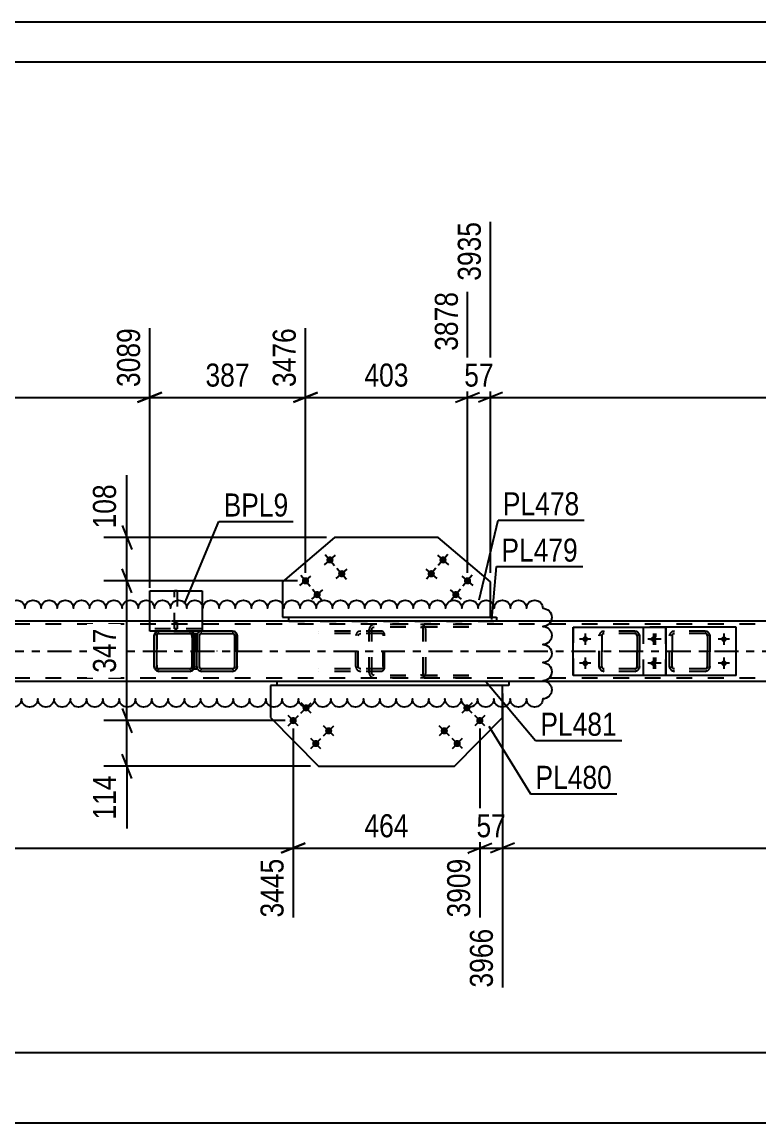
# Model space of a CAD drawing. Header units: millimetres. Extents: x 0 to 1189, y 0 to 841.
# Drawn here: x 242.1 to 333.7, y 704.2 to 841 of the extents above; entities that cross this region are included whole.
import ezdxf

# ---------------------------------------------------------------- set-up
doc = ezdxf.new("R2010")
doc.units = ezdxf.units.MM
doc.linetypes.add('DXK_LINE_DOT2', pattern=[3.9198, 1.9599, -1.9599])
doc.linetypes.add('DXK_LINE_DOT3', pattern=[5.9187, 2.979, -0.9799, 0.9799, -0.9799])
doc.styles.add('Arial Narrow', font='ARIALN.TTF', dxfattribs={"height": 0.2})

# ---------------------------------------------------------------- blocks, each defined once
blk = doc.blocks.new('Unknown-570385304-1115')
at = {"color": 5, "linetype": 'Continuous'}
for p, q in [((1189, 841), (0, 841)), ((1184, 836), (5, 836))]:
    blk.add_line(p, q, dxfattribs=at)
blk = doc.blocks.new('Part-570385304-5388 - 5376')
at = {"color": 2, "linetype": 'Continuous'}
for p, q in [((302.62, 759.09), (273.78, 759.09)), ((273.78, 759.09), (273.78, 758.59)), ((302.62, 759.09), (302.62, 758.59)), ((302.62, 758.59), (273.78, 758.59))]:
    blk.add_line(p, q, dxfattribs=at)
blk = doc.blocks.new('Part-570385304-5393 - 5376')
at = {"color": 2, "linetype": 'Continuous'}
for p, q in [((275.28, 766.59), (275.28, 767.09)), ((275.28, 767.09), (301.11, 767.09)), ((275.28, 766.59), (275.28, 766.59)), ((301.11, 766.59), (275.28, 766.59)), ((301.11, 767.09), (301.11, 766.59)), ((301.11, 766.59), (301.11, 766.59))]:
    blk.add_line(p, q, dxfattribs=at)
at = {"color": 7, "linetype": 'DXK_LINE_DOT2'}
for p, q in [((275.28, 767.09), (301.11, 767.09)), ((275.28, 766.59), (301.11, 766.59))]:
    blk.add_line(p, q, dxfattribs=at)
blk = doc.blocks.new('Bolt-570385304-5768 - 5376')
at = {"linetype": 'Continuous'}
for points in [[(311.76, 764.34), (311.77, 764.42), (311.8, 764.49), (311.83, 764.55), (311.88, 764.6), (311.94, 764.65), (312.01, 764.68), (312.08, 764.69), (312.15, 764.69), (312.22, 764.68), (312.29, 764.65), (312.35, 764.6), (312.4, 764.55), (312.43, 764.49), (312.46, 764.42), (312.46, 764.34), (312.46, 764.27), (312.43, 764.2), (312.4, 764.14), (312.35, 764.08), (312.29, 764.04), (312.22, 764.01), (312.15, 763.99), (312.08, 763.99), (312.01, 764.01), (311.94, 764.04), (311.88, 764.08), (311.83, 764.14), (311.8, 764.2), (311.77, 764.27)], [(320.26, 764.34), (320.27, 764.42), (320.3, 764.49), (320.33, 764.55), (320.38, 764.6), (320.44, 764.65), (320.51, 764.68), (320.58, 764.69), (320.65, 764.69), (320.72, 764.68), (320.79, 764.65), (320.85, 764.6), (320.9, 764.55), (320.93, 764.49), (320.96, 764.42), (320.96, 764.34), (320.96, 764.27), (320.93, 764.2), (320.9, 764.14), (320.85, 764.08), (320.79, 764.04), (320.72, 764.01), (320.65, 763.99), (320.58, 763.99), (320.51, 764.01), (320.44, 764.04), (320.38, 764.08), (320.33, 764.14), (320.3, 764.2), (320.27, 764.27)], [(311.76, 761.34), (311.77, 761.42), (311.8, 761.49), (311.83, 761.55), (311.88, 761.6), (311.94, 761.65), (312.01, 761.68), (312.08, 761.69), (312.15, 761.69), (312.22, 761.68), (312.29, 761.65), (312.35, 761.6), (312.4, 761.55), (312.43, 761.49), (312.46, 761.42), (312.46, 761.34), (312.46, 761.27), (312.43, 761.2), (312.4, 761.14), (312.35, 761.08), (312.29, 761.04), (312.22, 761.01), (312.15, 760.99), (312.08, 760.99), (312.01, 761.01), (311.94, 761.04), (311.88, 761.08), (311.83, 761.14), (311.8, 761.2), (311.77, 761.27)], [(320.26, 761.34), (320.27, 761.42), (320.3, 761.49), (320.33, 761.55), (320.38, 761.6), (320.44, 761.65), (320.51, 761.68), (320.58, 761.69), (320.65, 761.69), (320.72, 761.68), (320.79, 761.65), (320.85, 761.6), (320.9, 761.55), (320.93, 761.49), (320.96, 761.42), (320.96, 761.34), (320.96, 761.27), (320.93, 761.2), (320.9, 761.14), (320.85, 761.08), (320.79, 761.04), (320.72, 761.01), (320.65, 760.99), (320.58, 760.99), (320.51, 761.01), (320.44, 761.04), (320.38, 761.08), (320.33, 761.14), (320.3, 761.2), (320.27, 761.27)]]:
    blk.add_hatch(color=1, dxfattribs=at).paths.add_polyline_path(points)
at = {"color": 1, "linetype": 'Continuous'}
for p, q in [((312.11, 765.04), (312.11, 763.64)), ((320.61, 765.04), (320.61, 763.64)), ((312.81, 764.34), (311.41, 764.34)), ((321.31, 764.34), (319.91, 764.34)), ((312.11, 762.04), (312.11, 760.64)), ((320.61, 762.04), (320.61, 760.64)), ((312.81, 761.34), (311.41, 761.34)), ((321.31, 761.34), (319.91, 761.34))]:
    blk.add_line(p, q, dxfattribs=at)
blk = doc.blocks.new('Part-570385304-5484 - 5376')
at = {"color": 7, "linetype": 'DXK_LINE_DOT2'}
for p, q in [((285.91, 766.14), (285.67, 766.1)), ((297.67, 766.14), (285.91, 766.14)), ((291.9, 766.1), (291.66, 766.14)), ((285.32, 765.77), (285.27, 765.54)), ((285.27, 760.14), (285.27, 765.54)), ((285.59, 765.54), (285.62, 765.66)), ((285.59, 760.14), (285.59, 765.54)), ((285.62, 765.66), (285.69, 765.76)), ((285.69, 765.76), (285.79, 765.82)), ((285.79, 765.82), (285.91, 765.84)), ((297.67, 765.84), (285.91, 765.84)), ((291.66, 765.84), (291.78, 765.82)), ((291.78, 765.82), (291.88, 765.76)), ((291.88, 765.76), (291.95, 765.66)), ((291.95, 765.66), (291.98, 765.54)), ((291.98, 760.14), (291.98, 765.54)), ((292.3, 765.54), (292.25, 765.77)), ((292.3, 760.14), (292.3, 765.54)), ((285.27, 760.14), (285.32, 759.92)), ((285.62, 760.03), (285.59, 760.14)), ((285.69, 759.93), (285.62, 760.03)), ((285.67, 759.59), (285.91, 759.54)), ((285.79, 759.87), (285.69, 759.93)), ((285.91, 759.84), (285.79, 759.87)), ((297.67, 759.84), (285.91, 759.84)), ((297.67, 759.54), (285.91, 759.54)), ((291.78, 759.87), (291.66, 759.84)), ((291.66, 759.54), (291.9, 759.59)), ((291.88, 759.93), (291.78, 759.87)), ((291.95, 760.03), (291.88, 759.93)), ((291.98, 760.14), (291.95, 760.03)), ((292.25, 759.92), (292.3, 760.14))]:
    blk.add_line(p, q, dxfattribs=at)
for centre, start, end in [((285.89, 765.52), 110.7583, 155.68), ((291.68, 765.52), 24.32, 69.2417), ((285.89, 760.17), 204.32, 249.2417), ((291.68, 760.17), 290.7583, 335.68)]:
    blk.add_arc(centre, 0.621, start, end, dxfattribs=at)
blk = doc.blocks.new('Part-570385304-5431 - 5376')
at = {"color": 7, "linetype": 'DXK_LINE_DOT2'}
for p, q in [((286.85, 765.34), (279, 765.34)), ((286.85, 765.04), (279, 765.04)), ((283.66, 764.97), (283.61, 764.74)), ((283.61, 760.94), (283.61, 764.74)), ((283.92, 764.74), (283.95, 764.86)), ((283.92, 760.94), (283.92, 764.74)), ((283.95, 764.86), (284.02, 764.96)), ((284.24, 765.34), (284, 765.3)), ((284.02, 764.96), (284.12, 765.02)), ((284.12, 765.02), (284.24, 765.04)), ((285.27, 765.04), (285.27, 765.34)), ((286.98, 765.3), (286.85, 765.34)), ((286.85, 765.04), (286.92, 765.02)), ((286.92, 765.02), (286.97, 764.96)), ((286.97, 764.96), (287.01, 764.86)), ((287.09, 765.17), (286.98, 765.3)), ((287.01, 764.86), (287.02, 764.74)), ((287.02, 760.94), (287.02, 764.74)), ((287.16, 764.97), (287.09, 765.17)), ((287.19, 764.74), (287.16, 764.97)), ((287.19, 760.94), (287.19, 764.74)), ((286.85, 760.64), (279, 760.64)), ((283.61, 760.94), (283.66, 760.72)), ((283.95, 760.83), (283.92, 760.94)), ((284.02, 760.73), (283.95, 760.83)), ((284.12, 760.67), (284.02, 760.73)), ((284.24, 760.64), (284.12, 760.67)), ((285.27, 760.34), (285.27, 760.64)), ((286.92, 760.67), (286.85, 760.64)), ((286.97, 760.73), (286.92, 760.67)), ((287.01, 760.83), (286.97, 760.73)), ((286.98, 760.39), (287.09, 760.52)), ((287.02, 760.94), (287.01, 760.83)), ((287.09, 760.52), (287.16, 760.72)), ((287.16, 760.72), (287.19, 760.94)), ((286.85, 760.34), (279, 760.34)), ((284, 760.39), (284.24, 760.34)), ((286.85, 760.34), (286.98, 760.39))]:
    blk.add_line(p, q, dxfattribs=at)
for centre, start, end in [((284.22, 764.73), 111.1513, 156.1049), ((284.22, 760.96), 203.8951, 248.8487)]:
    blk.add_arc(centre, 0.616, start, end, dxfattribs=at)
blk = doc.blocks.new('Bolt-570385304-5496 - 5376')
at = {"linetype": 'Continuous'}
for points in [[(329.35, 763.99, -1), (329.35, 764.69, -1)], [(329.35, 760.99, -1), (329.35, 761.69, -1)]]:
    blk.add_hatch(color=1, dxfattribs=at).paths.add_polyline_path(points)
at = {"color": 1, "linetype": 'Continuous'}
for p, q in [((320.85, 765.04), (320.85, 764.58)), ((329.35, 765.04), (329.35, 763.64)), ((320.15, 764.34), (320.62, 764.34)), ((320.85, 763.64), (320.85, 764.11)), ((321.55, 764.34), (321.08, 764.34)), ((330.05, 764.34), (328.65, 764.34)), ((320.85, 762.04), (320.85, 761.58)), ((329.35, 762.04), (329.35, 760.64)), ((320.15, 761.34), (320.62, 761.34)), ((320.85, 760.64), (320.85, 761.11)), ((321.55, 761.34), (321.08, 761.34)), ((330.05, 761.34), (328.65, 761.34))]:
    blk.add_line(p, q, dxfattribs=at)
blk = doc.blocks.new('Part-570385304-5506 - 5376')
at = {"color": 2, "linetype": 'Continuous'}
for p, q in [((280.98, 776.97), (274.51, 771.46)), ((293.86, 776.97), (280.98, 776.97)), ((300.34, 771.46), (293.86, 776.97)), ((274.51, 771.46), (274.51, 767.09)), ((300.34, 767.09), (300.34, 771.46)), ((274.51, 767.09), (275.28, 767.09))]:
    blk.add_line(p, q, dxfattribs=at)
at = {"color": 7, "linetype": 'DXK_LINE_DOT2'}
blk.add_line((275.28, 767.09), (300.34, 767.09), dxfattribs=at)
blk = doc.blocks.new('Part-570385304-5521 - 5376')
at = {"color": 2, "linetype": 'Continuous'}
for p, q in [((273, 758.59), (273, 754.59)), ((273.78, 758.59), (273, 758.59)), ((301.84, 754.59), (301.84, 758.59)), ((273, 754.59), (278.97, 748.54)), ((295.87, 748.54), (301.84, 754.59)), ((278.97, 748.54), (295.87, 748.54))]:
    blk.add_line(p, q, dxfattribs=at)
at = {"color": 7, "linetype": 'DXK_LINE_DOT2'}
blk.add_line((301.84, 758.59), (273.78, 758.59), dxfattribs=at)
blk = doc.blocks.new('Part-570385304-5611 - 5376')
at = {"color": 2, "linetype": 'Continuous'}
for p, q in [((310.61, 759.84), (310.61, 765.84)), ((310.61, 765.84), (310.61, 765.84)), ((310.61, 765.84), (322.11, 765.84)), ((322.11, 765.84), (322.11, 759.84)), ((310.61, 759.84), (310.61, 759.84)), ((322.11, 759.84), (310.61, 759.84))]:
    blk.add_line(p, q, dxfattribs=at)
at = {"color": 7, "linetype": 'DXK_LINE_DOT2'}
for p, q in [((310.61, 765.84), (310.61, 759.84)), ((310.61, 765.84), (310.61, 765.84)), ((322.11, 759.84), (322.11, 765.84)), ((310.61, 759.84), (310.61, 759.84))]:
    blk.add_line(p, q, dxfattribs=at)
blk = doc.blocks.new('Part-570385304-5612 - 5376')
at = {"color": 7, "linetype": 'DXK_LINE_DOT2'}
for p, q in [((313.86, 764.74), (313.9, 764.97)), ((313.91, 764.97), (313.86, 764.74)), ((313.86, 760.94), (313.86, 764.74)), ((313.86, 764.74), (313.86, 764.74)), ((313.86, 760.94), (313.86, 764.74)), ((314.16, 764.74), (314.19, 764.86)), ((314.18, 764.86), (314.16, 764.74)), ((314.16, 760.94), (314.16, 764.74)), ((314.16, 764.74), (314.16, 764.74)), ((314.16, 764.74), (314.16, 760.94)), ((314.24, 764.96), (314.18, 764.86)), ((314.19, 764.86), (314.25, 764.96)), ((314.23, 765.3), (314.46, 765.34)), ((314.23, 765.3), (314.24, 765.3)), ((314.46, 765.34), (314.24, 765.3)), ((314.34, 765.02), (314.24, 764.96)), ((314.25, 764.96), (314.35, 765.02)), ((314.46, 765.04), (314.34, 765.02)), ((314.35, 765.02), (314.46, 765.04)), ((318.26, 765.34), (314.46, 765.34)), ((318.26, 765.04), (314.46, 765.04)), ((318.26, 765.34), (318.49, 765.3)), ((318.49, 765.3), (318.26, 765.34)), ((318.26, 765.04), (318.38, 765.02)), ((318.37, 765.02), (318.26, 765.04)), ((318.37, 765.02), (318.38, 765.02)), ((318.47, 764.96), (318.37, 765.02)), ((318.38, 765.02), (318.48, 764.96)), ((318.53, 764.86), (318.47, 764.96)), ((318.48, 764.96), (318.54, 764.86)), ((318.56, 764.74), (318.53, 764.86)), ((318.54, 764.86), (318.56, 764.74)), ((318.56, 760.94), (318.56, 764.74)), ((318.56, 764.74), (318.56, 764.74)), ((318.56, 764.74), (318.56, 760.94)), ((318.81, 764.97), (318.86, 764.74)), ((318.86, 764.74), (318.82, 764.97)), ((318.86, 760.94), (318.86, 764.74)), ((318.86, 764.74), (318.86, 764.74)), ((318.86, 764.74), (318.86, 760.94)), ((313.86, 760.94), (313.86, 760.94)), ((313.9, 760.71), (313.86, 760.94)), ((313.86, 760.94), (313.91, 760.71)), ((314.16, 760.94), (314.16, 760.94)), ((314.19, 760.83), (314.16, 760.94)), ((314.16, 760.94), (314.18, 760.83)), ((314.18, 760.83), (314.24, 760.73)), ((314.25, 760.73), (314.19, 760.83)), ((314.24, 760.73), (314.34, 760.67)), ((314.35, 760.67), (314.25, 760.73)), ((314.34, 760.67), (314.46, 760.64)), ((314.46, 760.64), (314.35, 760.67)), ((318.26, 760.64), (314.46, 760.64)), ((318.38, 760.67), (318.26, 760.64)), ((318.26, 760.64), (318.37, 760.67)), ((318.37, 760.67), (318.47, 760.73)), ((318.37, 760.67), (318.38, 760.67)), ((318.48, 760.73), (318.38, 760.67)), ((318.47, 760.73), (318.53, 760.83)), ((318.54, 760.83), (318.48, 760.73)), ((318.53, 760.83), (318.56, 760.94)), ((318.56, 760.94), (318.54, 760.83)), ((318.56, 760.94), (318.56, 760.94)), ((318.86, 760.94), (318.81, 760.71)), ((318.82, 760.71), (318.86, 760.94)), ((318.86, 760.94), (318.86, 760.94)), ((314.23, 760.39), (314.24, 760.39)), ((314.46, 760.34), (314.23, 760.39)), ((314.24, 760.39), (314.46, 760.34)), ((318.26, 760.34), (314.46, 760.34)), ((318.49, 760.39), (318.26, 760.34)), ((318.26, 760.34), (318.49, 760.39))]:
    blk.add_line(p, q, dxfattribs=at)
at = {"color": 7, "linetype": 'DXK_LINE_DOT3'}
blk.add_line((316.37, 762.84), (316.35, 762.84), dxfattribs=at)
at = {"color": 7, "linetype": 'DXK_LINE_DOT2'}
for centre, start, end in [((314.46, 764.74), 112.5, 157.5), ((314.46, 764.74), 112.5, 157.5), ((318.26, 764.74), 22.5, 67.5), ((318.26, 764.74), 22.5, 67.5), ((314.46, 760.94), 202.5, 247.5), ((314.46, 760.94), 202.5, 247.5), ((318.26, 760.94), 292.5, 337.5), ((318.26, 760.94), 292.5, 337.5)]:
    blk.add_arc(centre, 0.6, start, end, dxfattribs=at)
blk = doc.blocks.new('Part-570385304-5634 - 5376')
at = {"color": 2, "linetype": 'Continuous'}
for p, q in [((258.56, 764.74), (258.61, 764.97)), ((258.56, 764.74), (258.57, 764.74)), ((258.56, 760.94), (258.56, 764.74)), ((258.61, 764.97), (258.57, 764.74)), ((258.57, 760.94), (258.57, 764.74)), ((258.93, 765.3), (259.16, 765.34)), ((258.93, 765.3), (258.94, 765.3)), ((259.17, 765.34), (258.94, 765.3)), ((262.97, 765.34), (259.16, 765.34)), ((263.2, 765.3), (262.97, 765.34)), ((263.57, 764.74), (263.52, 764.97)), ((258.57, 760.94), (258.56, 760.94)), ((258.61, 760.71), (258.56, 760.94)), ((258.57, 760.94), (258.61, 760.71)), ((259.17, 760.64), (259.16, 760.64)), ((262.97, 760.64), (259.17, 760.64)), ((262.96, 760.64), (262.97, 760.64)), ((262.97, 760.64), (262.97, 760.64)), ((263.52, 760.71), (263.57, 760.94)), ((258.93, 760.39), (258.94, 760.39)), ((259.16, 760.34), (258.93, 760.39)), ((258.94, 760.39), (259.17, 760.34)), ((262.97, 760.34), (259.16, 760.34)), ((262.97, 760.34), (263.2, 760.39))]:
    blk.add_line(p, q, dxfattribs=at)
at = {"color": 7, "linetype": 'DXK_LINE_DOT2'}
for p, q in [((258.88, 764.86), (258.86, 764.74)), ((258.87, 764.74), (258.86, 764.74)), ((258.86, 764.74), (258.86, 760.94)), ((258.87, 764.74), (258.89, 764.86)), ((258.87, 760.94), (258.87, 764.74)), ((258.95, 764.96), (258.88, 764.86)), ((258.89, 764.86), (258.95, 764.96)), ((258.95, 764.96), (259.05, 765.02)), ((259.05, 765.02), (258.95, 764.96)), ((259.05, 765.02), (259.17, 765.04)), ((259.16, 765.04), (259.05, 765.02)), ((259.16, 765.34), (259.16, 765.34)), ((259.16, 765.34), (259.16, 765.34)), ((262.97, 765.04), (259.16, 765.04)), ((262.96, 765.34), (263.19, 765.3)), ((263.08, 765.02), (262.96, 765.04)), ((262.97, 765.04), (263.08, 765.02)), ((263.08, 765.02), (263.08, 765.02)), ((263.08, 765.02), (263.18, 764.96)), ((263.17, 764.96), (263.08, 765.02)), ((263.24, 764.86), (263.17, 764.96)), ((263.18, 764.96), (263.24, 764.86)), ((263.24, 764.86), (263.27, 764.74)), ((263.26, 764.74), (263.24, 764.86)), ((263.27, 764.74), (263.26, 764.74)), ((263.26, 764.74), (263.26, 760.94)), ((263.27, 760.94), (263.27, 764.74)), ((263.51, 764.97), (263.56, 764.74)), ((263.57, 764.74), (263.56, 764.74)), ((263.56, 764.74), (263.56, 760.94)), ((263.57, 760.94), (263.57, 764.74)), ((263.57, 764.74), (263.57, 764.74)), ((258.86, 760.94), (258.87, 760.94)), ((258.86, 760.94), (258.88, 760.83)), ((258.89, 760.83), (258.87, 760.94)), ((258.88, 760.83), (258.95, 760.73)), ((258.95, 760.73), (258.89, 760.83)), ((259.05, 760.67), (258.95, 760.73)), ((258.95, 760.73), (259.05, 760.67)), ((259.16, 760.64), (259.05, 760.67)), ((259.05, 760.67), (259.16, 760.64)), ((259.16, 760.64), (259.17, 760.64)), ((259.17, 760.64), (259.16, 760.64)), ((262.97, 760.64), (263.08, 760.67)), ((262.97, 760.64), (263.08, 760.67)), ((263.18, 760.73), (263.08, 760.67)), ((263.08, 760.67), (263.17, 760.73)), ((263.08, 760.67), (263.08, 760.67)), ((263.17, 760.73), (263.24, 760.83)), ((263.24, 760.83), (263.18, 760.73)), ((263.27, 760.94), (263.24, 760.83)), ((263.24, 760.83), (263.26, 760.94)), ((263.26, 760.94), (263.27, 760.94)), ((263.56, 760.94), (263.51, 760.71)), ((263.56, 760.94), (263.57, 760.94)), ((263.57, 760.94), (263.57, 760.94)), ((263.19, 760.39), (262.96, 760.34))]:
    blk.add_line(p, q, dxfattribs=at)
at = {"color": 7, "linetype": 'DXK_LINE_DOT3'}
blk.add_line((261.07, 762.84), (261.06, 762.84), dxfattribs=at)
at = {"color": 2, "linetype": 'Continuous'}
for centre, start, end in [((259.16, 764.74), 112.5, 157.5), ((259.17, 764.74), 112.5, 157.5), ((262.97, 764.74), 22.5, 67.5), ((259.16, 760.94), 202.5, 247.5), ((259.17, 760.94), 202.5, 247.5), ((262.97, 760.94), 292.5, 337.5)]:
    blk.add_arc(centre, 0.6, start, end, dxfattribs=at)
at = {"color": 7, "linetype": 'DXK_LINE_DOT2'}
for centre, start, end in [((262.96, 764.74), 22.5, 67.5), ((262.96, 760.94), 292.5, 337.5)]:
    blk.add_arc(centre, 0.6, start, end, dxfattribs=at)
blk = doc.blocks.new('Part-570385304-5642 - 5376')
at = {"color": 2, "linetype": 'Continuous'}
for p, q in [((258.87, 760.64), (258.87, 765.04)), ((258.87, 765.04), (258.87, 765.04)), ((258.87, 765.04), (263.27, 765.04)), ((263.27, 765.04), (263.27, 760.64)), ((258.87, 760.64), (258.87, 760.64)), ((263.27, 760.64), (258.87, 760.64))]:
    blk.add_line(p, q, dxfattribs=at)
at = {"color": 7, "linetype": 'DXK_LINE_DOT2'}
for p, q in [((258.87, 765.04), (258.87, 760.64)), ((258.87, 765.04), (258.87, 765.04)), ((263.27, 760.64), (263.27, 765.04)), ((258.87, 760.64), (258.87, 760.64))]:
    blk.add_line(p, q, dxfattribs=at)
blk = doc.blocks.new('Part-570385304-5676 - 5376')
at = {"color": 7, "linetype": 'DXK_LINE_DOT2'}
for p, q in [((976.09, 766.19), (150.61, 766.19)), ((976.09, 766.59), (258, 766.59)), ((264.5, 766.59), (258, 766.59)), ((301.11, 766.59), (275.28, 766.59)), ((976.09, 759.49), (150.61, 759.49)), ((302.62, 759.09), (273.78, 759.09))]:
    blk.add_line(p, q, dxfattribs=at)
at = {"color": 2, "linetype": 'Continuous'}
for p, q in [((258, 766.59), (194.69, 766.59)), ((275.28, 766.59), (264.5, 766.59)), ((380.92, 766.59), (301.11, 766.59)), ((273.78, 759.09), (196.2, 759.09)), ((379.42, 759.09), (302.62, 759.09))]:
    blk.add_line(p, q, dxfattribs=at)
at = {"color": 7, "linetype": 'DXK_LINE_DOT3'}
blk.add_line((150.61, 762.84), (976.09, 762.84), dxfattribs=at)
blk = doc.blocks.new('Part-570385304-5696 - 5376')
at = {"color": 2, "linetype": 'Continuous'}
for p, q in [((263.56, 765.04), (263.56, 764.79)), ((263.57, 765.04), (263.56, 765.04)), ((263.56, 765.04), (263.87, 765.04)), ((263.57, 760.64), (263.57, 765.04)), ((263.87, 765.04), (263.87, 764.74)), ((263.56, 760.64), (263.56, 760.9)), ((263.57, 760.64), (263.56, 760.64)), ((263.56, 760.64), (263.87, 760.64)), ((263.87, 760.64), (263.87, 760.94))]:
    blk.add_line(p, q, dxfattribs=at)
at = {"color": 7, "linetype": 'DXK_LINE_DOT2'}
for p, q in [((263.56, 764.79), (263.56, 760.9)), ((263.86, 760.64), (263.86, 765.04)), ((263.87, 764.74), (263.87, 760.94))]:
    blk.add_line(p, q, dxfattribs=at)
blk = doc.blocks.new('Part-570385304-5702 - 5376')
at = {"color": 2, "linetype": 'Continuous'}
for p, q in [((258, 765.34), (258, 770.34)), ((258, 770.34), (264.5, 770.34)), ((264.5, 770.34), (264.5, 765.34)), ((259.17, 765.34), (258, 765.34)), ((258, 765.34), (258, 765.34)), ((264.47, 765.34), (262.97, 765.34))]:
    blk.add_line(p, q, dxfattribs=at)
at = {"color": 7, "linetype": 'DXK_LINE_DOT2'}
for p, q in [((264.5, 765.64), (258, 765.64)), ((264.5, 765.64), (258, 765.64)), ((258, 765.64), (258, 765.64)), ((258, 765.34), (258, 765.37)), ((264.5, 765.34), (258, 765.34)), ((262.97, 765.34), (259.17, 765.34)), ((264.5, 765.34), (264.47, 765.34)), ((264.5, 765.64), (264.5, 765.64)), ((264.5, 765.34), (264.5, 765.37)), ((264.5, 765.34), (264.5, 765.34))]:
    blk.add_line(p, q, dxfattribs=at)
blk = doc.blocks.new('Part-570385304-5703 - 5376')
at = {"color": 7, "linetype": 'DXK_LINE_DOT2'}
for p, q in [((261.1, 765.64), (261.1, 770.34)), ((261.4, 770.34), (261.1, 770.34)), ((261.4, 770.34), (261.4, 765.64)), ((261.1, 766.39), (261.4, 766.39)), ((261.4, 765.64), (261.1, 765.64)), ((261.1, 765.64), (261.4, 765.64))]:
    blk.add_line(p, q, dxfattribs=at)
blk = doc.blocks.new('Bolt-570385304-5728 - 5376')
at = {"linetype": 'Continuous'}
for points in [[(280.74, 774.47, -1), (280.06, 773.89, -1)], [(282.2, 772.76, -1), (281.52, 772.17, -1)], [(277.7, 771.88, -1), (277.01, 771.29, -1)], [(279.15, 770.16, -1), (278.47, 769.58, -1)]]:
    blk.add_hatch(color=1, dxfattribs=at).paths.add_polyline_path(points)
at = {"color": 1, "linetype": 'Continuous'}
for p, q in [((279.71, 773.59), (281.08, 774.76)), ((279.82, 774.86), (280.98, 773.49)), ((281.17, 771.88), (282.54, 773.05)), ((281.27, 773.15), (282.44, 771.78)), ((276.67, 771), (278.04, 772.17)), ((276.77, 772.27), (277.94, 770.9)), ((278.13, 769.29), (279.5, 770.45)), ((278.23, 770.56), (279.4, 769.19))]:
    blk.add_line(p, q, dxfattribs=at)
blk = doc.blocks.new('Bolt-570385304-5741 - 5376')
at = {"linetype": 'Continuous'}
for points in [[(294.78, 773.89, -1), (294.1, 774.47, -1)], [(293.33, 772.17, -1), (292.64, 772.76, -1)], [(297.83, 771.29, -1), (297.15, 771.88, -1)], [(296.37, 769.58, -1), (295.69, 770.16, -1)]]:
    blk.add_hatch(color=1, dxfattribs=at).paths.add_polyline_path(points)
at = {"color": 1, "linetype": 'Continuous'}
for p, q in [((293.76, 774.76), (295.13, 773.59)), ((295.03, 774.86), (293.86, 773.49)), ((292.3, 773.05), (293.67, 771.88)), ((293.57, 773.15), (292.4, 771.78)), ((296.8, 772.17), (298.17, 771)), ((298.07, 772.27), (296.9, 770.9)), ((295.34, 770.45), (296.71, 769.29)), ((296.61, 770.56), (295.45, 769.19))]:
    blk.add_line(p, q, dxfattribs=at)
blk = doc.blocks.new('Bolt-570385304-5742 - 5376')
at = {"linetype": 'Continuous'}
for points in [[(297.1, 755.48, -1), (297.73, 756.12, -1)], [(298.7, 753.9, -1), (299.33, 754.54, -1)], [(294.29, 752.63, -1), (294.92, 753.27, -1)], [(295.89, 751.05, -1), (296.52, 751.69, -1)]]:
    blk.add_hatch(color=1, dxfattribs=at).paths.add_polyline_path(points)
at = {"color": 1, "linetype": 'Continuous'}
for p, q in [((298.05, 755.16), (296.77, 756.43)), ((298.05, 756.44), (296.78, 755.15)), ((295.25, 752.32), (293.96, 753.58)), ((295.24, 753.59), (293.97, 752.31)), ((299.65, 754.86), (298.38, 753.57)), ((299.66, 753.58), (298.38, 754.85)), ((296.84, 752.01), (295.57, 750.73)), ((296.85, 750.74), (295.57, 752))]:
    blk.add_line(p, q, dxfattribs=at)
blk = doc.blocks.new('Bolt-570385304-5744 - 5376')
at = {"linetype": 'Continuous'}
for points in [[(277.11, 756.12, -1), (277.74, 755.48, -1)], [(275.51, 754.54, -1), (276.14, 753.9, -1)], [(279.92, 753.27, -1), (280.55, 752.63, -1)], [(278.32, 751.69, -1), (278.95, 751.05, -1)]]:
    blk.add_hatch(color=1, dxfattribs=at).paths.add_polyline_path(points)
at = {"color": 1, "linetype": 'Continuous'}
for p, q in [((276.79, 755.16), (278.07, 756.43)), ((278.06, 755.15), (276.8, 756.44)), ((275.19, 753.58), (276.47, 754.85)), ((276.46, 753.57), (275.2, 754.86)), ((279.6, 752.32), (280.88, 753.58)), ((280.87, 752.31), (279.61, 753.59)), ((279.27, 750.73), (278, 752.01)), ((278, 750.74), (279.28, 752))]:
    blk.add_line(p, q, dxfattribs=at)
blk = doc.blocks.new('Part-570385304-5867 - 5376')
at = {"color": 7, "linetype": 'DXK_LINE_DOT2'}
for p, q in [((263.86, 764.74), (263.9, 764.97)), ((263.86, 764.74), (263.87, 764.74)), ((263.86, 760.94), (263.86, 764.74)), ((264.18, 764.86), (264.16, 764.74)), ((264.17, 764.74), (264.16, 764.74)), ((264.16, 764.74), (264.16, 760.94)), ((264.24, 764.96), (264.18, 764.86)), ((264.23, 765.3), (264.46, 765.34)), ((264.34, 765.02), (264.24, 764.96)), ((264.46, 765.04), (264.34, 765.02)), ((264.46, 765.34), (264.46, 765.34)), ((264.46, 765.34), (264.46, 765.34)), ((264.46, 765.04), (264.47, 765.04)), ((264.47, 765.04), (264.46, 765.04)), ((268.26, 765.34), (268.49, 765.3)), ((268.37, 765.02), (268.26, 765.04)), ((268.47, 764.96), (268.37, 765.02)), ((268.53, 764.86), (268.47, 764.96)), ((268.56, 764.74), (268.53, 764.86)), ((268.56, 764.74), (268.56, 760.94)), ((268.81, 764.97), (268.86, 764.74)), ((268.87, 764.74), (268.86, 764.74)), ((268.86, 764.74), (268.86, 760.94)), ((263.87, 760.94), (263.86, 760.94)), ((263.9, 760.71), (263.86, 760.94)), ((264.16, 760.94), (264.17, 760.94)), ((264.16, 760.94), (264.18, 760.83)), ((264.18, 760.83), (264.24, 760.73)), ((264.24, 760.73), (264.34, 760.67)), ((264.34, 760.67), (264.46, 760.64)), ((264.46, 760.64), (264.47, 760.64)), ((264.47, 760.64), (264.46, 760.64)), ((268.26, 760.64), (268.37, 760.67)), ((268.37, 760.67), (268.47, 760.73)), ((268.47, 760.73), (268.53, 760.83)), ((268.53, 760.83), (268.56, 760.94)), ((268.86, 760.94), (268.81, 760.71)), ((268.86, 760.94), (268.87, 760.94)), ((264.46, 760.34), (264.23, 760.39)), ((268.49, 760.39), (268.26, 760.34))]:
    blk.add_line(p, q, dxfattribs=at)
at = {"color": 2, "linetype": 'Continuous'}
for p, q in [((263.91, 764.97), (263.87, 764.74)), ((263.87, 760.94), (263.87, 764.74)), ((264.17, 764.74), (264.19, 764.86)), ((264.17, 760.94), (264.17, 764.74)), ((264.19, 764.86), (264.25, 764.96)), ((264.23, 765.3), (264.24, 765.3)), ((264.47, 765.34), (264.24, 765.3)), ((264.25, 764.96), (264.35, 765.02)), ((264.35, 765.02), (264.47, 765.04)), ((268.27, 765.34), (264.46, 765.34)), ((264.47, 765.04), (268.27, 765.04)), ((268.5, 765.3), (268.27, 765.34)), ((268.27, 765.04), (268.38, 765.02)), ((268.37, 765.02), (268.38, 765.02)), ((268.38, 765.02), (268.48, 764.96)), ((268.48, 764.96), (268.54, 764.86)), ((268.54, 764.86), (268.57, 764.74)), ((268.57, 764.74), (268.56, 764.74)), ((268.57, 760.94), (268.57, 764.74)), ((268.87, 764.74), (268.82, 764.97)), ((268.87, 760.94), (268.87, 764.74)), ((263.87, 760.94), (263.91, 760.71)), ((264.19, 760.83), (264.17, 760.94)), ((264.25, 760.73), (264.19, 760.83)), ((264.35, 760.67), (264.25, 760.73)), ((264.47, 760.64), (264.35, 760.67)), ((268.27, 760.64), (264.47, 760.64)), ((268.38, 760.67), (268.27, 760.64)), ((268.37, 760.67), (268.38, 760.67)), ((268.48, 760.73), (268.38, 760.67)), ((268.54, 760.83), (268.48, 760.73)), ((268.57, 760.94), (268.54, 760.83)), ((268.56, 760.94), (268.57, 760.94)), ((268.82, 760.71), (268.87, 760.94)), ((264.23, 760.39), (264.24, 760.39)), ((264.24, 760.39), (264.47, 760.34)), ((268.27, 760.34), (264.46, 760.34)), ((268.27, 760.34), (268.5, 760.39))]:
    blk.add_line(p, q, dxfattribs=at)
at = {"color": 7, "linetype": 'DXK_LINE_DOT3'}
blk.add_line((266.37, 762.84), (266.35, 762.84), dxfattribs=at)
at = {"color": 7, "linetype": 'DXK_LINE_DOT2'}
for centre, start, end in [((264.46, 764.74), 112.5, 157.5), ((268.26, 764.74), 22.5, 67.5), ((264.46, 760.94), 202.5, 247.5), ((268.26, 760.94), 292.5, 337.5)]:
    blk.add_arc(centre, 0.6, start, end, dxfattribs=at)
at = {"color": 2, "linetype": 'Continuous'}
for centre, start, end in [((264.47, 764.74), 112.5, 157.5), ((268.27, 764.74), 22.5, 67.5), ((264.47, 760.94), 202.5, 247.5), ((268.27, 760.94), 292.5, 337.5)]:
    blk.add_arc(centre, 0.6, start, end, dxfattribs=at)
blk = doc.blocks.new('Part-570385304-5895 - 5376')
at = {"color": 7, "linetype": 'DXK_LINE_DOT2'}
for p, q in [((319.35, 759.84), (319.35, 765.84)), ((322.11, 765.84), (319.35, 765.84)), ((322.11, 759.84), (319.35, 759.84))]:
    blk.add_line(p, q, dxfattribs=at)
at = {"color": 2, "linetype": 'Continuous'}
for p, q in [((330.85, 765.84), (322.11, 765.84)), ((330.85, 759.84), (330.85, 765.84)), ((330.85, 759.84), (322.11, 759.84))]:
    blk.add_line(p, q, dxfattribs=at)
blk = doc.blocks.new('Part-570385304-5907 - 5376')
at = {"color": 7, "linetype": 'DXK_LINE_DOT2'}
for p, q in [((322.6, 764.74), (322.65, 764.97)), ((322.65, 764.97), (322.6, 764.74)), ((322.6, 760.94), (322.6, 764.74)), ((322.6, 764.74), (322.6, 764.74)), ((322.6, 760.94), (322.6, 764.74)), ((322.9, 764.74), (322.92, 764.86)), ((322.92, 764.86), (322.9, 764.74)), ((322.9, 760.94), (322.9, 764.74)), ((322.9, 764.74), (322.9, 764.74)), ((322.9, 764.74), (322.9, 760.94)), ((322.92, 764.86), (322.99, 764.96)), ((322.99, 764.96), (322.92, 764.86)), ((322.97, 765.3), (323.2, 765.34)), ((323.2, 765.34), (322.97, 765.3)), ((322.99, 764.96), (323.09, 765.02)), ((323.09, 765.02), (322.99, 764.96)), ((323.09, 765.02), (323.2, 765.04)), ((327, 765.34), (323.2, 765.34)), ((327, 765.04), (323.2, 765.04)), ((327, 765.34), (327.23, 765.3)), ((327.23, 765.3), (327, 765.34)), ((327.11, 765.02), (327, 765.04)), ((327.11, 765.02), (327.21, 764.96)), ((327.21, 764.96), (327.11, 765.02)), ((327.21, 764.96), (327.28, 764.86)), ((327.28, 764.86), (327.21, 764.96)), ((327.28, 764.86), (327.3, 764.74)), ((327.3, 764.74), (327.28, 764.86)), ((327.3, 760.94), (327.3, 764.74)), ((327.3, 764.74), (327.3, 764.74)), ((327.3, 764.74), (327.3, 760.94)), ((327.55, 764.97), (327.6, 764.74)), ((327.6, 764.74), (327.55, 764.97)), ((327.6, 760.94), (327.6, 764.74)), ((327.6, 764.74), (327.6, 764.74)), ((327.6, 764.74), (327.6, 760.94)), ((322.6, 760.94), (322.6, 760.94)), ((322.65, 760.71), (322.6, 760.94)), ((322.6, 760.94), (322.65, 760.71)), ((322.9, 760.94), (322.9, 760.94)), ((322.92, 760.83), (322.9, 760.94)), ((322.9, 760.94), (322.92, 760.83)), ((322.99, 760.73), (322.92, 760.83)), ((322.92, 760.83), (322.99, 760.73)), ((323.09, 760.67), (322.99, 760.73)), ((322.99, 760.73), (323.09, 760.67)), ((323.2, 760.64), (323.09, 760.67)), ((327, 760.64), (323.2, 760.64)), ((327.11, 760.67), (327, 760.64)), ((327.21, 760.73), (327.11, 760.67)), ((327.11, 760.67), (327.21, 760.73)), ((327.28, 760.83), (327.21, 760.73)), ((327.21, 760.73), (327.28, 760.83)), ((327.3, 760.94), (327.28, 760.83)), ((327.28, 760.83), (327.3, 760.94)), ((327.3, 760.94), (327.3, 760.94)), ((327.6, 760.94), (327.55, 760.71)), ((327.55, 760.71), (327.6, 760.94)), ((327.6, 760.94), (327.6, 760.94)), ((323.2, 760.34), (322.97, 760.39)), ((322.97, 760.39), (323.2, 760.34)), ((327, 760.34), (323.2, 760.34)), ((327.23, 760.39), (327, 760.34)), ((327, 760.34), (327.23, 760.39))]:
    blk.add_line(p, q, dxfattribs=at)
at = {"color": 7, "linetype": 'DXK_LINE_DOT3'}
blk.add_line((325.1, 762.84), (325.1, 762.84), dxfattribs=at)
at = {"color": 7, "linetype": 'DXK_LINE_DOT2'}
for centre, start, end in [((323.2, 764.74), 112.5, 157.5), ((323.2, 764.74), 112.5, 157.5), ((327, 764.74), 22.5, 67.5), ((327, 764.74), 22.5, 67.5), ((323.2, 760.94), 202.5, 247.5), ((323.2, 760.94), 202.5, 247.5), ((327, 760.94), 292.5, 337.5), ((327, 760.94), 292.5, 337.5)]:
    blk.add_arc(centre, 0.6, start, end, dxfattribs=at)
blk = doc.blocks.new('Cloud-570385304-45822 - 5376')
at = {"color": 96, "linetype": 'Continuous'}
blk.add_lwpolyline([(168.09, 768.17, -1), (170.1, 768.17, -1), (172.11, 768.17, -1), (174.12, 768.17, -1), (176.13, 768.17, -1), (178.14, 768.17, -1), (180.15, 768.17, -1), (182.17, 768.17, -1), (184.18, 768.17, -1), (186.19, 768.17, -1), (188.2, 768.17, -1), (190.21, 768.17, -1), (192.22, 768.17, -1), (194.23, 768.17, -1), (196.24, 768.17, -1), (198.25, 768.17, -1), (200.26, 768.17, -1), (202.27, 768.17, -1), (204.29, 768.17, -1), (206.3, 768.17, -1), (208.31, 768.17, -1), (210.32, 768.17, -1), (212.33, 768.17, -1), (214.34, 768.17, -1), (216.35, 768.17, -1), (218.36, 768.17, -1), (220.37, 768.17, -1), (222.38, 768.17, -1), (224.39, 768.17, -1), (226.4, 768.17, -1), (228.42, 768.17, -1), (230.43, 768.17, -1), (232.44, 768.17, -1), (234.45, 768.17, -1), (236.46, 768.17, -1), (238.47, 768.17, -1), (240.48, 768.17, -1), (242.49, 768.17, -1), (244.5, 768.17, -1), (246.51, 768.17, -1), (248.52, 768.17, -1), (250.54, 768.17, -1), (252.55, 768.17, -1), (254.56, 768.17, -1), (256.57, 768.17, -1), (258.58, 768.17, -1), (260.59, 768.17, -1), (262.6, 768.17, -1), (264.61, 768.17, -1), (266.62, 768.17, -1), (268.63, 768.17, -1), (270.64, 768.17, -1), (272.65, 768.17, -1), (274.67, 768.17, -1), (276.68, 768.17, -1), (278.69, 768.17, -1), (280.7, 768.17, -1), (282.71, 768.17, -1), (284.72, 768.17, -1), (286.73, 768.17, -1), (288.74, 768.17, -1), (290.75, 768.17, -1), (292.76, 768.17, -1), (294.77, 768.17, -1), (296.79, 768.17, -1), (298.8, 768.17, -1), (300.81, 768.17, -1), (302.82, 768.17, -1), (304.83, 768.17, -1), (306.84, 768.17, -1), (306.84, 765.92, -1), (306.84, 763.67, -1), (306.84, 761.42, -1), (306.84, 759.17, -1), (306.84, 756.92, -1), (304.82, 756.92, -1), (302.79, 756.92, -1), (300.77, 756.92, -1), (298.74, 756.92, -1), (296.72, 756.92, -1), (294.69, 756.92, -1), (292.67, 756.92, -1), (290.65, 756.92, -1), (288.62, 756.92, -1), (286.6, 756.92, -1), (284.57, 756.92, -1), (282.55, 756.92, -1), (280.52, 756.92, -1), (278.5, 756.92, -1), (276.48, 756.92, -1), (274.45, 756.92, -1), (272.43, 756.92, -1), (270.4, 756.92, -1), (268.38, 756.92, -1), (266.35, 756.92, -1), (264.33, 756.92, -1), (262.31, 756.92, -1), (260.28, 756.92, -1), (258.26, 756.92, -1), (256.23, 756.92, -1), (254.21, 756.92, -1), (252.18, 756.92, -1), (250.16, 756.92, -1), (248.14, 756.92, -1), (246.11, 756.92, -1), (244.09, 756.92, -1), (242.06, 756.92, -1), (240.04, 756.92, -1), (238.01, 756.92, -1), (235.99, 756.92, -1), (233.97, 756.92, -1), (231.94, 756.92, -1), (229.92, 756.92, -1), (227.89, 756.92, -1), (225.87, 756.92, -1), (223.84, 756.92, -1), (221.82, 756.92, -1), (219.8, 756.92, -1), (217.77, 756.92, -1), (215.75, 756.92, -1), (213.72, 756.92, -1), (211.7, 756.92, -1), (209.67, 756.92, -1), (207.65, 756.92, -1), (205.63, 756.92, -1), (203.6, 756.92, -1), (201.58, 756.92, -1), (199.55, 756.92, -1), (197.53, 756.92, -1), (195.5, 756.92, -1), (193.48, 756.92, -1), (191.46, 756.92, -1), (189.43, 756.92, -1), (187.41, 756.92, -1), (185.38, 756.92, -1), (183.36, 756.92, -1), (181.33, 756.92, -1), (179.31, 756.92, -1), (177.29, 756.92, -1), (175.26, 756.92, -1), (173.24, 756.92, -1), (171.21, 756.92, -1), (169.19, 756.92, -1), (167.16, 756.92, -1), (165.14, 756.92, -1), (165.14, 759.13, -1), (165.14, 761.34, -1), (165.14, 763.55, -1), (165.14, 765.76, -1), (165.14, 767.97, -1), (168.09, 768.17)], format="xyb", close=True, dxfattribs=at)
blk = doc.blocks.new('StraightDimension-570385304-24546 - 5376')
at = {"color": 7, "linetype": 'Continuous'}
for p, q in [((300.34, 772.59), (300.34, 816.17)), ((383.77, 772.58), (383.77, 802.97)), ((301.84, 794.96), (298.84, 793.76)), ((382.27, 793.76), (385.27, 794.96)), ((300.34, 794.36), (383.77, 794.36))]:
    blk.add_line(p, q, dxfattribs=at)
at = {"color": 0}
blk.add_wipeout([(346.31, 795.11), (346.31, 799.31), (337.8, 799.31), (337.8, 795.11)], dxfattribs=at)
at = {"color": 3, "style": 'Arial Narrow'}
blk.add_text('1669', height=2.863, dxfattribs=at).set_placement((338.4, 795.71))
at = {"color": 0, "linetype": 'Continuous'}
blk.add_wipeout([(383.17, 803.57), (378.97, 803.57), (378.97, 795.06), (383.17, 795.06)], dxfattribs=at)
at = {"color": 3, "linetype": 'Continuous', "style": 'Arial Narrow'}
blk.add_text('5604', height=2.863, rotation=90.0002, dxfattribs=at).set_placement((382.57, 795.66))
blk = doc.blocks.new('StraightDimension-570385304-24549 - 5376')
at = {"color": 7, "linetype": 'Continuous'}
for p, q in [((258, 770.7), (258, 802.97)), ((277.35, 772.58), (277.35, 802.97)), ((259.5, 794.96), (256.5, 793.76)), ((275.85, 793.76), (278.85, 794.96)), ((258, 794.36), (277.35, 794.36))]:
    blk.add_line(p, q, dxfattribs=at)
at = {"color": 0}
blk.add_wipeout([(271.02, 795.11), (271.02, 799.31), (264.33, 799.31), (264.33, 795.11)], dxfattribs=at)
at = {"color": 3, "style": 'Arial Narrow'}
blk.add_text('387', height=2.863, dxfattribs=at).set_placement((264.93, 795.71))
at = {"color": 0, "linetype": 'Continuous'}
blk.add_wipeout([(276.75, 803.57), (272.55, 803.57), (272.55, 795.06), (276.75, 795.06)], dxfattribs=at)
at = {"color": 3, "linetype": 'Continuous', "style": 'Arial Narrow'}
blk.add_text('3476', height=2.863, rotation=90.0002, dxfattribs=at).set_placement((276.15, 795.66))
blk = doc.blocks.new('StraightDimension-570385304-23967 - 5376')
at = {"color": 7, "linetype": 'Continuous'}
for p, q in [((255.16, 776.97), (255.16, 784.7)), ((255.16, 776.97), (255.16, 784.7)), ((254.56, 778.47), (255.76, 775.47)), ((279.98, 776.97), (252.31, 776.97)), ((255.16, 771.58), (255.16, 776.97)), ((255.76, 770.08), (254.56, 773.08)), ((276.35, 771.58), (252.31, 771.58))]:
    blk.add_line(p, q, dxfattribs=at)
at = {"color": 0}
blk.add_wipeout([(254.41, 784.18), (250.21, 784.18), (250.21, 777.49), (254.41, 777.49)], dxfattribs=at)
at = {"color": 3, "style": 'Arial Narrow'}
blk.add_text('108', height=2.863, rotation=90.0002, dxfattribs=at).set_placement((253.81, 778.09))
blk = doc.blocks.new('StraightDimension-570385304-6706 - 5376')
at = {"color": 7, "linetype": 'Continuous'}
for p, q in [((275.83, 753.22), (275.83, 729.76)), ((299.02, 753.22), (299.02, 729.76)), ((277.33, 738.98), (274.33, 737.78)), ((297.52, 737.78), (300.52, 738.98)), ((275.83, 738.38), (299.02, 738.38))]:
    blk.add_line(p, q, dxfattribs=at)
at = {"color": 0}
blk.add_wipeout([(290.76, 739.13), (290.76, 743.33), (284.08, 743.33), (284.08, 739.13)], dxfattribs=at)
at = {"color": 3, "style": 'Arial Narrow'}
blk.add_text('464', height=2.863, dxfattribs=at).set_placement((284.68, 739.73))
at = {"color": 0, "linetype": 'Continuous'}
blk.add_wipeout([(298.42, 737.68), (294.22, 737.68), (294.22, 729.16), (298.42, 729.16)], dxfattribs=at)
at = {"color": 3, "linetype": 'Continuous', "style": 'Arial Narrow'}
blk.add_text('3909', height=2.863, rotation=90.0002, dxfattribs=at).set_placement((297.82, 729.76))
blk = doc.blocks.new('StraightDimension-570385304-24548 - 5376')
at = {"color": 7, "linetype": 'Continuous'}
for p, q in [((297.49, 772.58), (297.49, 807.47)), ((277.35, 772.58), (277.35, 802.97)), ((278.85, 794.96), (275.85, 793.76)), ((295.99, 793.76), (298.99, 794.96)), ((277.35, 794.36), (297.49, 794.36))]:
    blk.add_line(p, q, dxfattribs=at)
at = {"color": 0}
blk.add_wipeout([(290.76, 795.11), (290.76, 799.31), (284.08, 799.31), (284.08, 795.11)], dxfattribs=at)
at = {"color": 3, "style": 'Arial Narrow'}
blk.add_text('403', height=2.863, dxfattribs=at).set_placement((284.68, 795.71))
at = {"color": 0, "linetype": 'Continuous'}
blk.add_wipeout([(296.89, 808.07), (292.69, 808.07), (292.69, 799.56), (296.89, 799.56)], dxfattribs=at)
at = {"color": 3, "linetype": 'Continuous', "style": 'Arial Narrow'}
blk.add_text('3878', height=2.863, rotation=90.0002, dxfattribs=at).set_placement((296.29, 800.16))
blk = doc.blocks.new('StraightDimension-570385304-6714 - 5376')
at = {"color": 7, "linetype": 'Continuous'}
for p, q in [((301.84, 757.59), (301.84, 721.06)), ((299.02, 753.22), (299.02, 729.76)), ((297.52, 737.78), (300.52, 738.98)), ((303.34, 738.98), (300.34, 737.78)), ((299.02, 738.38), (301.84, 738.38))]:
    blk.add_line(p, q, dxfattribs=at)
at = {"color": 0}
blk.add_wipeout([(302.86, 739.13), (302.86, 743.33), (298, 743.33), (298, 739.13)], dxfattribs=at)
at = {"color": 0, "linetype": 'Continuous'}
blk.add_wipeout([(301.24, 728.98), (297.04, 728.98), (297.04, 720.46), (301.24, 720.46)], dxfattribs=at)
at = {"color": 3, "style": 'Arial Narrow'}
blk.add_text('57', height=2.863, dxfattribs=at).set_placement((298.6, 739.73))
at = {"color": 3, "linetype": 'Continuous', "style": 'Arial Narrow'}
blk.add_text('3966', height=2.863, rotation=90.0002, dxfattribs=at).set_placement((300.64, 721.06))
blk = doc.blocks.new('StraightDimension-570385304-24550 - 5376')
at = {"color": 7, "linetype": 'Continuous'}
for p, q in [((193.92, 772.46), (193.92, 816.17)), ((258, 770.7), (258, 802.97)), ((195.42, 794.96), (192.42, 793.76)), ((256.5, 793.76), (259.5, 794.96)), ((193.92, 794.36), (258, 794.36))]:
    blk.add_line(p, q, dxfattribs=at)
at = {"color": 0}
blk.add_wipeout([(230.21, 795.11), (230.21, 799.31), (221.7, 799.31), (221.7, 795.11)], dxfattribs=at)
at = {"color": 3, "style": 'Arial Narrow'}
blk.add_text('1282', height=2.863, dxfattribs=at).set_placement((222.3, 795.71))
at = {"color": 0, "linetype": 'Continuous'}
blk.add_wipeout([(257.4, 803.57), (253.2, 803.57), (253.2, 795.06), (257.4, 795.06)], dxfattribs=at)
at = {"color": 3, "linetype": 'Continuous', "style": 'Arial Narrow'}
blk.add_text('3089', height=2.863, rotation=90.0002, dxfattribs=at).set_placement((256.8, 795.66))
blk = doc.blocks.new('StraightDimension-570385304-6745 - 5376')
at = {"color": 7, "linetype": 'Continuous'}
blk.add_line((104.78, 712.99), (976.09, 712.99), dxfattribs=at)
blk = doc.blocks.new('StraightDimension-570385304-6634 - 5376')
at = {"color": 7, "linetype": 'Continuous'}
for p, q in [((301.84, 757.59), (301.84, 721.06)), ((382.24, 753.22), (382.24, 729.76)), ((303.34, 738.98), (300.34, 737.78)), ((380.74, 737.78), (383.74, 738.98)), ((301.84, 738.38), (382.24, 738.38))]:
    blk.add_line(p, q, dxfattribs=at)
at = {"color": 0}
blk.add_wipeout([(346.3, 739.13), (346.3, 743.33), (337.79, 743.33), (337.79, 739.13)], dxfattribs=at)
at = {"color": 3, "style": 'Arial Narrow'}
blk.add_text('1608', height=2.863, dxfattribs=at).set_placement((338.39, 739.73))
at = {"color": 0, "linetype": 'Continuous'}
blk.add_wipeout([(381.64, 737.68), (377.44, 737.68), (377.44, 729.16), (381.64, 729.16)], dxfattribs=at)
at = {"color": 3, "linetype": 'Continuous', "style": 'Arial Narrow'}
blk.add_text('5574', height=2.863, rotation=90.0002, dxfattribs=at).set_placement((381.04, 729.76))
blk = doc.blocks.new('StraightDimension-570385304-6700 - 5376')
at = {"color": 7, "linetype": 'Continuous'}
for p, q in [((195.42, 757.59), (195.42, 721.06)), ((275.83, 753.22), (275.83, 729.76)), ((196.92, 738.98), (193.92, 737.78)), ((274.33, 737.78), (277.33, 738.98)), ((195.42, 738.38), (275.83, 738.38))]:
    blk.add_line(p, q, dxfattribs=at)
at = {"color": 0}
blk.add_wipeout([(239.88, 739.13), (239.88, 743.33), (231.37, 743.33), (231.37, 739.13)], dxfattribs=at)
at = {"color": 3, "style": 'Arial Narrow'}
blk.add_text('1608', height=2.863, dxfattribs=at).set_placement((231.97, 739.73))
at = {"color": 0, "linetype": 'Continuous'}
blk.add_wipeout([(275.23, 737.68), (271.03, 737.68), (271.03, 729.16), (275.23, 729.16)], dxfattribs=at)
at = {"color": 3, "linetype": 'Continuous', "style": 'Arial Narrow'}
blk.add_text('3445', height=2.863, rotation=90.0002, dxfattribs=at).set_placement((274.63, 729.76))
blk = doc.blocks.new('StraightDimension-570385304-6766 - 5376')
at = {"color": 7, "linetype": 'Continuous'}
blk.add_line((103.78, 704.24), (977.09, 704.24), dxfattribs=at)
blk = doc.blocks.new('StraightDimension-570385304-23968 - 5376')
at = {"color": 7, "linetype": 'Continuous'}
for p, q in [((255.76, 770.08), (254.56, 773.08)), ((276.35, 771.58), (252.31, 771.58)), ((255.16, 754.22), (255.16, 771.58)), ((254.56, 755.72), (255.76, 752.72)), ((274.83, 754.22), (252.31, 754.22))]:
    blk.add_line(p, q, dxfattribs=at)
at = {"color": 0}
blk.add_wipeout([(254.41, 766.24), (250.21, 766.24), (250.21, 759.56), (254.41, 759.56)], dxfattribs=at)
at = {"color": 3, "style": 'Arial Narrow'}
blk.add_text('347', height=2.863, rotation=90.0002, dxfattribs=at).set_placement((253.81, 760.16))
blk = doc.blocks.new('StraightDimension-570385304-23969 - 5376')
at = {"color": 7, "linetype": 'Continuous'}
for p, q in [((254.56, 755.72), (255.76, 752.72)), ((274.83, 754.22), (252.31, 754.22)), ((255.16, 748.54), (255.16, 754.22)), ((255.76, 747.04), (254.56, 750.04)), ((277.97, 748.54), (252.31, 748.54)), ((255.16, 748.54), (255.16, 740.8)), ((255.16, 748.54), (255.16, 740.8))]:
    blk.add_line(p, q, dxfattribs=at)
at = {"color": 0}
blk.add_wipeout([(254.41, 748.01), (250.21, 748.01), (250.21, 741.33), (254.41, 741.33)], dxfattribs=at)
at = {"color": 3, "style": 'Arial Narrow'}
blk.add_text('114', height=2.863, rotation=90.0002, dxfattribs=at).set_placement((253.81, 741.93))
blk = doc.blocks.new('StraightDimension-570385304-24547 - 5376')
at = {"color": 7, "linetype": 'Continuous'}
for p, q in [((300.34, 772.59), (300.34, 816.17)), ((297.49, 772.58), (297.49, 807.47)), ((295.99, 793.76), (298.99, 794.96)), ((301.84, 794.96), (298.84, 793.76)), ((297.49, 794.36), (300.34, 794.36))]:
    blk.add_line(p, q, dxfattribs=at)
at = {"color": 0, "linetype": 'Continuous'}
blk.add_wipeout([(299.74, 816.77), (295.54, 816.77), (295.54, 808.26), (299.74, 808.26)], dxfattribs=at)
at = {"color": 0}
blk.add_wipeout([(301.34, 795.11), (301.34, 799.31), (296.48, 799.31), (296.48, 795.11)], dxfattribs=at)
at = {"color": 3, "linetype": 'Continuous', "style": 'Arial Narrow'}
blk.add_text('3935', height=2.863, rotation=90.0002, dxfattribs=at).set_placement((299.14, 808.86))
at = {"color": 3, "style": 'Arial Narrow'}
blk.add_text('57', height=2.863, dxfattribs=at).set_placement((297.08, 795.71))
blk = doc.blocks.new('Mark-570385304-5384 - 5376')
at = {"color": 0}
blk.add_wipeout([(316.05, 752.34), (316.05, 755.34), (306.54, 755.34), (306.54, 752.34)], dxfattribs=at)
blk.add_wipeout([(316.05, 752.34), (316.05, 755.34), (306.54, 755.34), (306.54, 752.34)], dxfattribs=at)
at = {"color": 30, "linetype": 'Continuous'}
for p, q in [((299.78, 759.09), (305.94, 751.74)), ((305.94, 751.74), (316.65, 751.74))]:
    blk.add_line(p, q, dxfattribs=at)
at = {"color": 3, "style": 'Arial Narrow'}
blk.add_text('PL481', height=2.863, dxfattribs=at).set_placement((306.54, 752.34))
blk = doc.blocks.new('Mark-570385304-5389 - 5376')
at = {"color": 0}
blk.add_wipeout([(311.2, 773.97), (311.2, 776.97), (301.7, 776.97), (301.7, 773.97)], dxfattribs=at)
blk.add_wipeout([(311.2, 773.97), (311.2, 776.97), (301.7, 776.97), (301.7, 773.97)], dxfattribs=at)
at = {"color": 30, "linetype": 'Continuous'}
for p, q in [((300.52, 766.78), (301.1, 773.37)), ((301.1, 773.37), (311.8, 773.37))]:
    blk.add_line(p, q, dxfattribs=at)
at = {"color": 3, "style": 'Arial Narrow'}
blk.add_text('PL479', height=2.863, dxfattribs=at).set_placement((301.7, 773.97))
blk = doc.blocks.new('Mark-570385304-5502 - 5376')
at = {"color": 0}
blk.add_wipeout([(311.38, 779.72), (311.38, 782.72), (301.88, 782.72), (301.88, 779.72)], dxfattribs=at)
blk.add_wipeout([(311.38, 779.72), (311.38, 782.72), (301.88, 782.72), (301.88, 779.72)], dxfattribs=at)
at = {"color": 30, "linetype": 'Continuous'}
for p, q in [((298.93, 769.23), (301.28, 779.12)), ((301.28, 779.12), (311.98, 779.12))]:
    blk.add_line(p, q, dxfattribs=at)
at = {"color": 3, "style": 'Arial Narrow'}
blk.add_text('PL478', height=2.863, dxfattribs=at).set_placement((301.88, 779.72))
blk = doc.blocks.new('Mark-570385304-5517 - 5376')
at = {"color": 0}
blk.add_wipeout([(315.43, 745.74), (315.43, 748.74), (305.93, 748.74), (305.93, 745.74)], dxfattribs=at)
blk.add_wipeout([(315.43, 745.74), (315.43, 748.74), (305.93, 748.74), (305.93, 745.74)], dxfattribs=at)
at = {"color": 30, "linetype": 'Continuous'}
for p, q in [((300.14, 753.52), (305.33, 745.14)), ((305.33, 745.14), (316.03, 745.14))]:
    blk.add_line(p, q, dxfattribs=at)
at = {"color": 3, "style": 'Arial Narrow'}
blk.add_text('PL480', height=2.863, dxfattribs=at).set_placement((305.93, 745.74))
blk = doc.blocks.new('Mark-570385304-5698 - 5376')
at = {"color": 0}
blk.add_wipeout([(275.23, 779.57), (275.23, 782.57), (267.19, 782.57), (267.19, 779.57)], dxfattribs=at)
blk.add_wipeout([(275.23, 779.57), (275.23, 782.57), (267.19, 782.57), (267.19, 779.57)], dxfattribs=at)
at = {"color": 30, "linetype": 'Continuous'}
for p, q in [((262.33, 768.74), (266.59, 778.97)), ((266.59, 778.97), (275.83, 778.97))]:
    blk.add_line(p, q, dxfattribs=at)
at = {"color": 3, "style": 'Arial Narrow'}
blk.add_text('BPL9', height=2.863, dxfattribs=at).set_placement((267.19, 779.57))

msp = doc.modelspace()

# ---------------------------------------------------------------- block references
for name in ['Unknown-570385304-1115', 'Part-570385304-5506 - 5376', 'Bolt-570385304-5728 - 5376', 'Bolt-570385304-5741 - 5376', 'Part-570385304-5702 - 5376', 'Part-570385304-5703 - 5376', 'Cloud-570385304-45822 - 5376', 'Part-570385304-5676 - 5376', 'Part-570385304-5393 - 5376', 'Part-570385304-5484 - 5376', 'Part-570385304-5634 - 5376', 'Part-570385304-5642 - 5376', 'Part-570385304-5696 - 5376', 'Part-570385304-5867 - 5376', 'Part-570385304-5431 - 5376', 'Part-570385304-5611 - 5376', 'Bolt-570385304-5768 - 5376', 'Part-570385304-5612 - 5376', 'Part-570385304-5895 - 5376', 'Bolt-570385304-5496 - 5376', 'Part-570385304-5907 - 5376', 'Part-570385304-5388 - 5376', 'Part-570385304-5521 - 5376', 'Bolt-570385304-5744 - 5376', 'Bolt-570385304-5742 - 5376']:
    msp.add_blockref(name, (0, 0))

# ---------------------------------------------------------------- next in the draw order: block references
for name in ['StraightDimension-570385304-24546 - 5376', 'StraightDimension-570385304-24549 - 5376', 'StraightDimension-570385304-6706 - 5376']:
    msp.add_blockref(name, (0, 0))

# ---------------------------------------------------------------- next in the draw order: block references
for name in ['StraightDimension-570385304-23967 - 5376', 'StraightDimension-570385304-6714 - 5376']:
    msp.add_blockref(name, (0, 0))

# ---------------------------------------------------------------- next in the draw order: block references
for name in ['StraightDimension-570385304-24550 - 5376', 'StraightDimension-570385304-24548 - 5376', 'StraightDimension-570385304-6745 - 5376']:
    msp.add_blockref(name, (0, 0))

# ---------------------------------------------------------------- next in the draw order: block references
for name in ['StraightDimension-570385304-24547 - 5376', 'StraightDimension-570385304-6700 - 5376', 'StraightDimension-570385304-6634 - 5376']:
    msp.add_blockref(name, (0, 0))

# ---------------------------------------------------------------- next in the draw order: block references
for name in ['Mark-570385304-5389 - 5376', 'StraightDimension-570385304-6766 - 5376']:
    msp.add_blockref(name, (0, 0))

# ---------------------------------------------------------------- next in the draw order: block references
for name in ['Mark-570385304-5502 - 5376', 'StraightDimension-570385304-23968 - 5376', 'Mark-570385304-5384 - 5376']:
    msp.add_blockref(name, (0, 0))

# ---------------------------------------------------------------- next in the draw order: block references
for name in ['Mark-570385304-5698 - 5376', 'StraightDimension-570385304-23969 - 5376', 'Mark-570385304-5517 - 5376']:
    msp.add_blockref(name, (0, 0))

doc.saveas('drawing.dxf')
